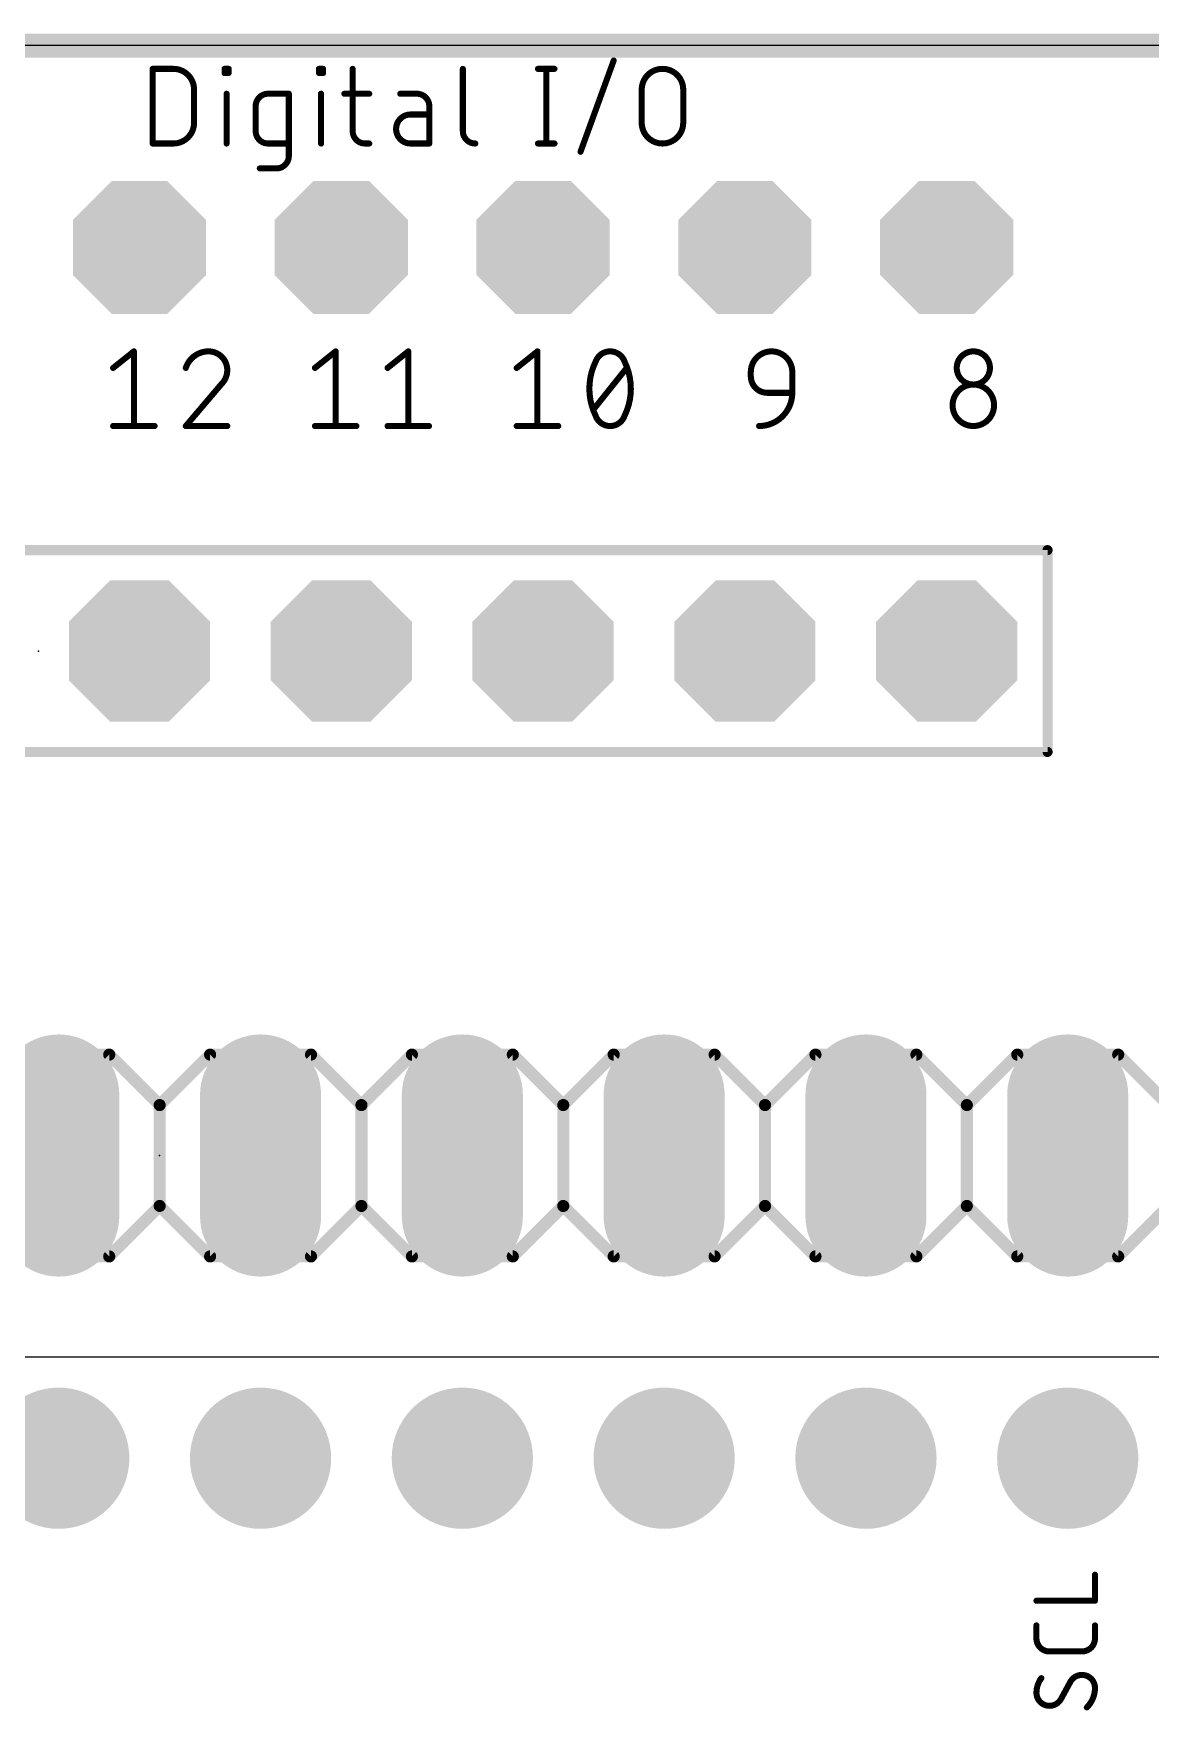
# Model space of a CAD drawing. Extents: x -0.2 to 68.7, y -0.2 to 53.5.
# Drawn here: x 30.16 to 44.22, y 32.38 to 53.49 of the extents above; entities that cross this region are included whole.
import ezdxf

# ---------------------------------------------------------------- set-up
doc = ezdxf.new("R2010")
doc.units = 0
for name, color, linetype in [('17', 82, 'CONTINUOUS'), ('20', 30, 'CONTINUOUS'), ('21', 253, 'CONTINUOUS'), ('23', 7, 'CONTINUOUS'), ('51', 253, 'CONTINUOUS')]:
    doc.layers.add(name, color=color, linetype=linetype)

# ---------------------------------------------------------------- blocks, each defined once
blk = doc.blocks.new('RECT')
blk.add_solid([(-0.5, -0.5), (0.5, -0.5), (-0.5, 0.5), (0.5, 0.5)])
blk = doc.blocks.new('LONGP100')
at = {"const_width": 1}
blk.add_lwpolyline([(-0.5, 0), (0.5, 0)], dxfattribs=at)
at = {"const_width": 0.5}
for points in [[(-0.5, 0.25, 1), (-0.5, -0.25)], [(0.5, -0.25, 1), (0.5, 0.25)]]:
    blk.add_lwpolyline(points, format="xyb", dxfattribs=at)
blk = doc.blocks.new('OCTAGONP')
at = {"const_width": 0.5}
blk.add_lwpolyline([(-0.25, -0.1036), (-0.25, 0.1036), (-0.1036, 0.25), (0.1036, 0.25), (0.25, 0.1036), (0.25, -0.1036), (0.1036, -0.25), (-0.1036, -0.25), (-0.25, -0.1036), (-0.25, 0.1036)], dxfattribs=at)
blk = doc.blocks.new('ROUNDP')
at = {"const_width": 0.5}
blk.add_lwpolyline([(0, -0.25, 1), (0, 0.25, 1), (0, -0.25)], format="xyb", dxfattribs=at)

msp = doc.modelspace()

# ---------------------------------------------------------------- linework, layer by layer
at = {"layer": '20', "const_width": 0.3048}
msp.add_lwpolyline([(0.635, 53.34), (64.507, 53.34)], dxfattribs=at)
at = {"layer": '21'}
msp.add_line((49.53, 36.83), (3.81, 36.83), dxfattribs=at)
for points, const_width in [([(31.6611, 53.067, 1), (31.6611, 53.0289)], 0.0381), ([(31.6802, 53.0479, 1), (31.6421, 53.0479)], 0.0381), ([(31.9222, 53.067, 1), (31.9222, 53.0289)], 0.0381), ([(32.1832, 52.7868, 0.4142), (31.9222, 53.0479)], 0.0762), ([(31.9222, 53.0289, 1), (31.9222, 53.067)], 0.0381), ([(32.5666, 53.067, 1), (32.5666, 53.0289)], 0.0381), ([(32.5666, 53.0147, 1), (32.5666, 52.9766)], 0.0381), ([(32.5857, 53.0479, 1), (32.5476, 53.0479)], 0.0381), ([(32.5476, 52.9957, 1), (32.5857, 52.9957)], 0.0381), ([(32.6379, 53.0479, 1), (32.5998, 53.0479)], 0.0381), ([(32.5998, 52.9957, 1), (32.6379, 52.9957)], 0.0381), ([(32.6188, 53.0289, 1), (32.6188, 53.067)], 0.0381), ([(32.6188, 52.9766, 1), (32.6188, 53.0147)], 0.0381), ([(33.7553, 53.067, 1), (33.7553, 53.0289)], 0.0381), ([(33.7744, 53.0479, 1), (33.7363, 53.0479)], 0.0381), ([(33.7553, 53.0147, 1), (33.7553, 52.9766)], 0.0381), ([(33.7363, 52.9957, 1), (33.7744, 52.9957)], 0.0381), ([(33.8266, 53.0479, 1), (33.7885, 53.0479)], 0.0381), ([(33.7885, 52.9957, 1), (33.8266, 52.9957)], 0.0381), ([(33.8075, 53.0289, 1), (33.8075, 53.067)], 0.0381), ([(33.8075, 52.9766, 1), (33.8075, 53.0147)], 0.0381), ([(34.1983, 53.0479, 1), (34.1602, 53.0479)], 0.0381), ([(35.5854, 53.0479, 1), (35.5473, 53.0479)], 0.0381), ([(36.5116, 53.067, 1), (36.5116, 53.0289)], 0.0381), ([(36.6351, 53.0479, 1), (36.597, 53.0479)], 0.0381), ([(36.7205, 53.0289, 1), (36.7205, 53.067)], 0.0381), ([(37.4829, 53.1458, 1), (37.4471, 53.1588)], 0.0381), ([(38.3401, 52.7868, 1), (37.818, 52.7868)], 0.0762), ([(32.2023, 52.7868, 1), (32.1642, 52.7868)], 0.0381), ([(32.1642, 52.7868, 1), (32.2023, 52.7868)], 0.0381), ([(32.6118, 52.7346, 1), (32.5737, 52.7346)], 0.0381), ([(33.1151, 52.7346, 0.4142), (32.9584, 52.578)], 0.0762), ([(33.1151, 52.7537, 1), (33.1151, 52.7156)], 0.0381), ([(33.1151, 52.7156, 1), (33.1151, 52.7537)], 0.0381), ([(33.3952, 52.7346, 1), (33.3571, 52.7346)], 0.0381), ([(33.3761, 52.7156, 1), (33.3761, 52.7537)], 0.0381), ([(33.8005, 52.7346, 1), (33.7624, 52.7346)], 0.0381), ([(34.0748, 52.7537, 1), (34.0748, 52.7156)], 0.0381), ([(34.3881, 52.7156, 1), (34.3881, 52.7537)], 0.0381), ([(34.7785, 52.7537, 1), (34.7785, 52.7156)], 0.0381), ([(34.9873, 52.7537, 1), (34.9873, 52.7156)], 0.0381), ([(35.1439, 52.578, 0.4142), (34.9873, 52.7346)], 0.0762), ([(34.9873, 52.7156, 1), (34.9873, 52.7537)], 0.0381), ([(37.8371, 52.7868, 1), (37.799, 52.7868)], 0.0381), ([(37.799, 52.7868, 1), (37.8371, 52.7868)], 0.0381), ([(38.3592, 52.7868, 1), (38.3211, 52.7868)], 0.0381), ([(38.3211, 52.7868, 1), (38.3592, 52.7868)], 0.0381), ([(32.9775, 52.578, 1), (32.9394, 52.578)], 0.0381), ([(32.9394, 52.578, 1), (32.9775, 52.578)], 0.0381), ([(35.163, 52.578, 1), (35.1249, 52.578)], 0.0381), ([(35.1249, 52.578, 1), (35.163, 52.578)], 0.0381), ([(31.9222, 52.1081, 0.4142), (32.1832, 52.3692)], 0.0762), ([(32.2023, 52.3692, 1), (32.1642, 52.3692)], 0.0381), ([(32.1642, 52.3692, 1), (32.2023, 52.3692)], 0.0381), ([(34.909, 52.4736, 1), (34.909, 52.1081)], 0.0762), ([(34.909, 52.4926, 1), (34.909, 52.4545)], 0.0381), ([(34.909, 52.4545, 1), (34.909, 52.4926)], 0.0381), ([(35.1439, 52.4545, 1), (35.1439, 52.4926)], 0.0381), ([(37.818, 52.3692, 1), (38.3401, 52.3692)], 0.0762), ([(37.8371, 52.3692, 1), (37.799, 52.3692)], 0.0381), ([(37.799, 52.3692, 1), (37.8371, 52.3692)], 0.0381), ([(38.3592, 52.3692, 1), (38.3211, 52.3692)], 0.0381), ([(38.3211, 52.3692, 1), (38.3592, 52.3692)], 0.0381), ([(31.6611, 52.1272, 1), (31.6611, 52.0891)], 0.0381), ([(31.9222, 52.1271, 1), (31.9222, 52.0891)], 0.0381), ([(31.9222, 52.0891, 1), (31.9222, 52.1272)], 0.0381), ([(32.9584, 52.2647, 0.4142), (33.1151, 52.1081)], 0.0762), ([(32.9775, 52.2647, 1), (32.9394, 52.2647)], 0.0381), ([(32.9394, 52.2647, 1), (32.9775, 52.2647)], 0.0381), ([(33.1151, 52.1272, 1), (33.1151, 52.0891)], 0.0381), ([(33.1151, 52.0891, 1), (33.1151, 52.1272)], 0.0381), ([(33.3761, 52.0891, 1), (33.3761, 52.1272)], 0.0381), ([(34.1793, 52.2647, 0.4142), (34.3359, 52.1081)], 0.0762), ([(34.1983, 52.2647, 1), (34.1602, 52.2647)], 0.0381), ([(34.1602, 52.2647, 1), (34.1983, 52.2647)], 0.0381), ([(34.3359, 52.1272, 1), (34.3359, 52.0891)], 0.0381), ([(34.3359, 52.0891, 1), (34.3359, 52.1272)], 0.0381), ([(34.3881, 52.0891, 1), (34.3881, 52.1272)], 0.0381), ([(34.909, 52.1272, 1), (34.909, 52.0891)], 0.0381), ([(34.909, 52.0891, 1), (34.909, 52.1272)], 0.0381), ([(35.1439, 52.0891, 1), (35.1439, 52.1272)], 0.0381), ([(35.5663, 52.2647, 0.4142), (35.7229, 52.1081)], 0.0762), ([(35.5854, 52.2647, 1), (35.5473, 52.2647)], 0.0381), ([(35.5473, 52.2647, 1), (35.5854, 52.2647)], 0.0381), ([(35.7229, 52.0891, 1), (35.7229, 52.1272)], 0.0381), ([(36.5116, 52.1272, 1), (36.5116, 52.0891)], 0.0381), ([(36.7205, 52.0891, 1), (36.7205, 52.1272)], 0.0381), ([(31.6421, 52.1081, 1), (31.6802, 52.1081)], 0.0381), ([(32.5737, 52.1081, 1), (32.6118, 52.1081)], 0.0381), ([(33.2195, 51.7948, 0.4142), (33.3761, 51.9515)], 0.0762), ([(33.3952, 51.9515, 1), (33.3571, 51.9515)], 0.0381), ([(33.3571, 51.9515, 1), (33.3952, 51.9515)], 0.0381), ([(33.7624, 52.1081, 1), (33.8005, 52.1081)], 0.0381), ([(35.1249, 52.1081, 1), (35.163, 52.1081)], 0.0381), ([(36.597, 52.1081, 1), (36.6351, 52.1081)], 0.0381), ([(37.0294, 52.0102, 1), (37.0652, 51.9972)], 0.0381), ([(33.0106, 51.8139, 1), (33.0106, 51.7758)], 0.0381), ([(33.2195, 51.8139, 1), (33.2195, 51.7758)], 0.0381), ([(33.2195, 51.7758, 1), (33.2195, 51.8139)], 0.0381), ([(31.4445, 49.4919, 1), (31.4064, 49.4919)], 0.0381), ([(31.4373, 49.477, 1), (31.4135, 49.5068)], 0.0381), ([(32.3659, 49.4919, 0.3252), (32.0788, 49.2831)], 0.0762), ([(32.3659, 49.511, 1), (32.3659, 49.4729)], 0.0381), ([(32.6009, 49.257, 0.4142), (32.3659, 49.4919)], 0.0762), ([(32.366, 49.4729, 1), (32.3659, 49.5109)], 0.0381), ([(33.9845, 49.4919, 1), (33.9464, 49.4919)], 0.0381), ([(33.9773, 49.477, 1), (33.9535, 49.5068)], 0.0381), ([(34.8989, 49.4919, 1), (34.8608, 49.4919)], 0.0381), ([(34.8917, 49.477, 1), (34.8679, 49.5068)], 0.0381), ([(36.5245, 49.4919, 1), (36.4864, 49.4919)], 0.0381), ([(36.5173, 49.477, 1), (36.4935, 49.5068)], 0.0381), ([(37.2371, 49.3614, 0.1139), (37.1588, 49.022)], 0.0762), ([(37.4198, 49.4919, 0.3205), (37.2371, 49.3614)], 0.0762), ([(37.2542, 49.353, 1), (37.22, 49.3697)], 0.0381), ([(37.6026, 49.3614, 0.3205), (37.4198, 49.4919)], 0.0762), ([(37.4198, 49.5109, 1), (37.4198, 49.4729)], 0.0381), ([(37.4198, 49.4729, 1), (37.4198, 49.5109)], 0.0381), ([(37.6809, 49.022, 0.1139), (37.6026, 49.3614)], 0.0762), ([(37.6197, 49.3697, 1), (37.5855, 49.353)], 0.0381), ([(39.7129, 49.2308, 1), (39.1908, 49.2308)], 0.0762), ([(42.2007, 49.2831, 1), (41.783, 49.2831)], 0.0762), ([(31.1525, 49.2979, 1), (31.1763, 49.2682)], 0.0381), ([(32.0607, 49.2889, 1), (32.0969, 49.2772)], 0.0381), ([(32.5226, 49.0742, 0.2052), (32.6009, 49.257)], 0.0762), ([(32.6199, 49.2569, 1), (32.5819, 49.257)], 0.0381), ([(32.5819, 49.257, 1), (32.62, 49.257)], 0.0381), ([(33.6925, 49.2979, 1), (33.7163, 49.2682)], 0.0381), ([(34.6069, 49.2979, 1), (34.6307, 49.2682)], 0.0381), ([(36.2325, 49.2979, 1), (36.2563, 49.2682)], 0.0381), ([(37.2191, 49.3676, 1), (37.2551, 49.3552)], 0.0381), ([(37.5846, 49.3552, 1), (37.6206, 49.3676)], 0.0381), ([(37.6436, 49.2712, 1), (37.6138, 49.295)], 0.0381), ([(39.2098, 49.2308, 1), (39.1717, 49.2308)], 0.0381), ([(39.1717, 49.2308, 1), (39.2098, 49.2308)], 0.0381), ([(39.1908, 49.1786, 0.4142), (39.3996, 48.9698)], 0.0762), ([(39.2098, 49.1786, 1), (39.1717, 49.1786)], 0.0381), ([(39.1717, 49.1786, 1), (39.2098, 49.1786)], 0.0381), ([(39.732, 49.2308, 1), (39.6939, 49.2308)], 0.0381), ([(39.6938, 49.2308, 1), (39.7319, 49.2308)], 0.0381), ([(41.802, 49.2831, 1), (41.7639, 49.2831)], 0.0381), ([(41.783, 49.2831, 1), (42.2007, 49.2831)], 0.0762), ([(41.764, 49.2831, 1), (41.8021, 49.2831)], 0.0381), ([(42.2197, 49.2831, 1), (42.1816, 49.2831)], 0.0381), ([(42.1816, 49.2831, 1), (42.2197, 49.2831)], 0.0381), ([(32.5094, 49.088, 1), (32.5357, 49.0604)], 0.0381), ([(32.5371, 49.0619, 1), (32.5081, 49.0865)], 0.0381), ([(37.1778, 49.022, 1), (37.1397, 49.022)], 0.0381), ([(37.1397, 49.022, 1), (37.1778, 49.022)], 0.0381), ([(37.1588, 49.022, 0.1139), (37.2371, 48.6826)], 0.0762), ([(37.6026, 48.6826, 0.1139), (37.6809, 49.022)], 0.0762), ([(37.7, 49.022, 1), (37.6619, 49.022)], 0.0381), ([(37.6619, 49.022, 1), (37.6999, 49.022)], 0.0381), ([(39.2952, 48.5521, 0.4142), (39.7129, 48.9698)], 0.0762), ([(39.3996, 48.9888, 1), (39.3996, 48.9507)], 0.0381), ([(39.3996, 48.9507, 1), (39.3996, 48.9888)], 0.0381), ([(39.732, 48.9698, 1), (39.6939, 48.9698)], 0.0381), ([(39.6939, 48.9698, 1), (39.732, 48.9698)], 0.0381), ([(39.7129, 48.9507, 1), (39.7129, 48.9888)], 0.0381), ([(42.2529, 48.8132, 1), (41.7308, 48.8132)], 0.0762), ([(37.1961, 48.7728, 1), (37.2259, 48.749)], 0.0381), ([(41.7308, 48.8132, 1), (42.2529, 48.8132)], 0.0762), ([(41.7498, 48.8132, 1), (41.7117, 48.8132)], 0.0381), ([(41.7117, 48.8132, 1), (41.7498, 48.8132)], 0.0381), ([(42.272, 48.8132, 1), (42.2339, 48.8132)], 0.0381), ([(42.2338, 48.8132, 1), (42.2719, 48.8132)], 0.0381), ([(31.1644, 48.5712, 1), (31.1644, 48.5331)], 0.0381), ([(31.4064, 48.5521, 1), (31.4445, 48.5521)], 0.0381), ([(31.6865, 48.5331, 1), (31.6865, 48.5712)], 0.0381), ([(32.0788, 48.5712, 1), (32.0788, 48.5331)], 0.0381), ([(32.0643, 48.5644, 1), (32.0933, 48.5398)], 0.0381), ([(32.6009, 48.5331, 1), (32.6009, 48.5712)], 0.0381), ([(33.7044, 48.5712, 1), (33.7044, 48.5331)], 0.0381), ([(33.9464, 48.5521, 1), (33.9845, 48.5521)], 0.0381), ([(34.2265, 48.5331, 1), (34.2265, 48.5712)], 0.0381), ([(34.6188, 48.5712, 1), (34.6188, 48.5331)], 0.0381), ([(34.8608, 48.5521, 1), (34.8989, 48.5521)], 0.0381), ([(35.1409, 48.5331, 1), (35.1409, 48.5712)], 0.0381), ([(36.2444, 48.5712, 1), (36.2444, 48.5331)], 0.0381), ([(36.4864, 48.5521, 1), (36.5245, 48.5521)], 0.0381), ([(36.7665, 48.5331, 1), (36.7665, 48.5712)], 0.0381), ([(37.2371, 48.6826, 0.3205), (37.4198, 48.5521)], 0.0762), ([(37.2551, 48.6888, 1), (37.2191, 48.6764)], 0.0381), ([(37.22, 48.6743, 1), (37.2542, 48.691)], 0.0381), ([(37.4198, 48.5521, 0.3205), (37.6026, 48.6826)], 0.0762), ([(37.4198, 48.5711, 1), (37.4198, 48.5331)], 0.0381), ([(37.4198, 48.5331, 1), (37.4198, 48.5711)], 0.0381), ([(37.5855, 48.691, 1), (37.6197, 48.6743)], 0.0381), ([(37.6206, 48.6764, 1), (37.5846, 48.6888)], 0.0381), ([(39.2952, 48.5712, 1), (39.2952, 48.5331)], 0.0381), ([(42.9578, 46.99, 1), (42.8942, 46.99)], 0.0635), ([(42.926, 46.9582, 1), (42.926, 47.0218)], 0.0635), ([(42.8942, 44.45, 1), (42.9578, 44.45)], 0.0635), ([(42.926, 44.4183, 1), (42.926, 44.4818)], 0.0635), ([(31.1419, 40.6669, 1), (31.0881, 40.6131)], 0.0762), ([(31.115, 40.6019, 1), (31.115, 40.6781)], 0.0762), ([(32.385, 40.6781, 1), (32.385, 40.6019)], 0.0762), ([(32.4119, 40.6131, 1), (32.3581, 40.6669)], 0.0762), ([(33.6819, 40.6669, 1), (33.6281, 40.6131)], 0.0762), ([(33.655, 40.6019, 1), (33.655, 40.6781)], 0.0762), ([(34.925, 40.6781, 1), (34.925, 40.6019)], 0.0762), ([(34.9519, 40.6131, 1), (34.8981, 40.6669)], 0.0762), ([(36.2219, 40.6669, 1), (36.1681, 40.6131)], 0.0762), ([(36.195, 40.6019, 1), (36.195, 40.6781)], 0.0762), ([(37.465, 40.6781, 1), (37.465, 40.6019)], 0.0762), ([(37.4919, 40.6131, 1), (37.4381, 40.6669)], 0.0762), ([(38.7619, 40.6669, 1), (38.7081, 40.6131)], 0.0762), ([(38.735, 40.6019, 1), (38.735, 40.6781)], 0.0762), ([(40.005, 40.6781, 1), (40.005, 40.6019)], 0.0762), ([(40.0319, 40.6131, 1), (39.9781, 40.6669)], 0.0762), ([(41.3019, 40.6669, 1), (41.2481, 40.6131)], 0.0762), ([(41.275, 40.6019, 1), (41.275, 40.6781)], 0.0762), ([(42.545, 40.6781, 1), (42.545, 40.6019)], 0.0762), ([(42.5719, 40.6131, 1), (42.5181, 40.6669)], 0.0762), ([(43.8419, 40.6669, 1), (43.7881, 40.6131)], 0.0762), ([(43.815, 40.6019, 1), (43.815, 40.6781)], 0.0762), ([(31.7881, 40.005, 1), (31.7119, 40.005)], 0.0762), ([(31.7231, 40.0319, 1), (31.7769, 39.9781)], 0.0762), ([(31.7231, 39.9781, 1), (31.7769, 40.0319)], 0.0762), ([(34.3281, 40.005, 1), (34.2519, 40.005)], 0.0762), ([(34.2631, 40.0319, 1), (34.3169, 39.9781)], 0.0762), ([(34.2631, 39.9781, 1), (34.3169, 40.0319)], 0.0762), ([(36.8681, 40.005, 1), (36.7919, 40.005)], 0.0762), ([(36.8031, 40.0319, 1), (36.8569, 39.9781)], 0.0762), ([(36.8031, 39.9781, 1), (36.8569, 40.0319)], 0.0762), ([(39.4081, 40.005, 1), (39.3319, 40.005)], 0.0762), ([(39.3431, 40.0319, 1), (39.3969, 39.9781)], 0.0762), ([(39.3431, 39.9781, 1), (39.3969, 40.0319)], 0.0762), ([(41.9481, 40.005, 1), (41.8719, 40.005)], 0.0762), ([(41.8831, 40.0319, 1), (41.9369, 39.9781)], 0.0762), ([(41.8831, 39.9781, 1), (41.9369, 40.0319)], 0.0762), ([(31.7119, 38.735, 1), (31.7881, 38.735)], 0.0762), ([(31.7769, 38.7619, 1), (31.7231, 38.7081)], 0.0762), ([(31.7769, 38.7081, 1), (31.7231, 38.7619)], 0.0762), ([(34.2519, 38.735, 1), (34.3281, 38.735)], 0.0762), ([(34.3169, 38.7619, 1), (34.2631, 38.7081)], 0.0762), ([(34.3169, 38.7081, 1), (34.2631, 38.7619)], 0.0762), ([(36.7919, 38.735, 1), (36.8681, 38.735)], 0.0762), ([(36.8569, 38.7619, 1), (36.8031, 38.7081)], 0.0762), ([(36.8569, 38.7081, 1), (36.8031, 38.7619)], 0.0762), ([(39.3319, 38.735, 1), (39.4081, 38.735)], 0.0762), ([(39.3969, 38.7619, 1), (39.3431, 38.7081)], 0.0762), ([(39.3969, 38.7081, 1), (39.3431, 38.7619)], 0.0762), ([(41.8719, 38.735, 1), (41.9481, 38.735)], 0.0762), ([(41.9369, 38.7619, 1), (41.8831, 38.7081)], 0.0762), ([(41.9369, 38.7081, 1), (41.8831, 38.7619)], 0.0762), ([(31.0881, 38.1269, 1), (31.1419, 38.0731)], 0.0762), ([(31.115, 38.0619, 1), (31.115, 38.1381)], 0.0762), ([(32.385, 38.1381, 1), (32.385, 38.0619)], 0.0762), ([(32.3581, 38.0731, 1), (32.4119, 38.1269)], 0.0762), ([(33.6281, 38.1269, 1), (33.6819, 38.0731)], 0.0762), ([(33.655, 38.0619, 1), (33.655, 38.1381)], 0.0762), ([(34.925, 38.1381, 1), (34.925, 38.0619)], 0.0762), ([(34.8981, 38.0731, 1), (34.9519, 38.1269)], 0.0762), ([(36.1681, 38.1269, 1), (36.2219, 38.0731)], 0.0762), ([(36.195, 38.0619, 1), (36.195, 38.1381)], 0.0762), ([(37.465, 38.1381, 1), (37.465, 38.0619)], 0.0762), ([(37.4381, 38.0731, 1), (37.4919, 38.1269)], 0.0762), ([(38.7081, 38.1269, 1), (38.7619, 38.0731)], 0.0762), ([(38.735, 38.0619, 1), (38.735, 38.1381)], 0.0762), ([(40.005, 38.1381, 1), (40.005, 38.0619)], 0.0762), ([(39.9781, 38.0731, 1), (40.0319, 38.1269)], 0.0762), ([(41.2481, 38.1269, 1), (41.3019, 38.0731)], 0.0762), ([(41.275, 38.0619, 1), (41.275, 38.1381)], 0.0762), ([(42.545, 38.1381, 1), (42.545, 38.0619)], 0.0762), ([(42.5181, 38.0731, 1), (42.5719, 38.1269)], 0.0762), ([(43.7881, 38.1269, 1), (43.8419, 38.0731)], 0.0762), ([(43.815, 38.0619, 1), (43.815, 38.1381)], 0.0762), ([(43.5419, 34.0932, 1), (43.5038, 34.0932)], 0.0381), ([(42.7863, 33.7848, 1), (42.7863, 33.7467)], 0.0381), ([(43.5038, 33.7658, 1), (43.5419, 33.7658)], 0.0381), ([(43.5229, 33.7467, 1), (43.5229, 33.7848)], 0.0381), ([(42.8054, 33.4553, 1), (42.7673, 33.4553)], 0.0381), ([(43.5419, 33.4553, 1), (43.5038, 33.4553)], 0.0381), ([(42.7863, 33.2916, 0.4142), (42.95, 33.1279)], 0.0762), ([(42.8053, 33.2916, 1), (42.7672, 33.2916)], 0.0381), ([(42.7673, 33.2916, 1), (42.8054, 33.2916)], 0.0381), ([(42.95, 33.147, 1), (42.95, 33.1089)], 0.0381), ([(42.95, 33.1089, 1), (42.95, 33.147)], 0.0381), ([(43.3592, 33.1279, 0.4142), (43.5229, 33.2916)], 0.0762), ([(43.3592, 33.147, 1), (43.3592, 33.1089)], 0.0381), ([(43.3592, 33.1089, 1), (43.3592, 33.147)], 0.0381), ([(43.5419, 33.2916, 1), (43.5038, 33.2916)], 0.0381), ([(43.5038, 33.2916, 1), (43.5419, 33.2916)], 0.0381), ([(42.8477, 32.7914, 0.1623), (42.7863, 32.6073)], 0.0762), ([(42.8629, 32.78, 1), (42.8324, 32.8028)], 0.0381), ([(43.3592, 32.8323, 0.2656), (43.216, 32.7505)], 0.0762), ([(43.1996, 32.7601, 1), (43.2324, 32.7408)], 0.0381), ([(43.2327, 32.7414, 1), (43.1993, 32.7596)], 0.0381), ([(43.5229, 32.6686, 0.4142), (43.3592, 32.8323)], 0.0762), ([(43.3592, 32.8514, 1), (43.3592, 32.8133)], 0.0381), ([(43.3592, 32.8133, 1), (43.3592, 32.8514)], 0.0381), ([(42.7863, 32.6073, 0.4142), (42.95, 32.4436)], 0.0762), ([(42.8054, 32.6073, 1), (42.7673, 32.6073)], 0.0381), ([(42.7673, 32.6073, 1), (42.8054, 32.6072)], 0.0381), ([(42.95, 32.4436, 0.2656), (43.0932, 32.5254)], 0.0762), ([(43.0765, 32.5345, 1), (43.1099, 32.5163)], 0.0381), ([(43.1096, 32.5157, 1), (43.0768, 32.5351)], 0.0381), ([(43.4206, 32.4231, 0.2), (43.5229, 32.6686)], 0.0762), ([(43.5419, 32.6686, 1), (43.5038, 32.6686)], 0.0381), ([(43.5039, 32.6686, 1), (43.542, 32.6686)], 0.0381), ([(42.95, 32.4626, 1), (42.95, 32.4245)], 0.0381), ([(42.95, 32.4245, 1), (42.95, 32.4626)], 0.0381), ([(43.4072, 32.4366, 1), (43.434, 32.4096)], 0.0381)]:
    msp.add_lwpolyline(points, format="xyb", dxfattribs=dict(at, const_width=const_width))
for points, const_width in [([(31.6611, 52.1081), (31.6611, 53.0479)], 0.0762), ([(31.6611, 53.0479), (31.9222, 53.0479)], 0.0762), ([(32.5666, 52.9957), (32.5666, 53.0479)], 0.0762), ([(32.5666, 53.0479), (32.6188, 53.0479)], 0.0762), ([(32.6188, 52.9957), (32.5666, 52.9957)], 0.0762), ([(32.6188, 53.0479), (32.6188, 52.9957)], 0.0762), ([(33.7553, 52.9957), (33.7553, 53.0479)], 0.0762), ([(33.7553, 53.0479), (33.8075, 53.0479)], 0.0762), ([(33.8075, 52.9957), (33.7553, 52.9957)], 0.0762), ([(33.8075, 53.0479), (33.8075, 52.9957)], 0.0762), ([(34.1793, 53.0479), (34.1793, 52.2647)], 0.0762), ([(35.5663, 53.0479), (35.5663, 52.2647)], 0.0762), ([(36.5116, 53.0479), (36.7205, 53.0479)], 0.0762), ([(36.616, 53.0479), (36.616, 52.1081)], 0.0762), ([(37.0473, 52.0037), (37.465, 53.1523)], 0.0762), ([(32.1832, 52.7868), (32.1832, 52.3692)], 0.0762), ([(32.5927, 52.1081), (32.5927, 52.7346)], 0.0762), ([(33.1151, 52.7346), (33.3761, 52.7346)], 0.0762), ([(33.3761, 52.7346), (33.3761, 51.9515)], 0.0762), ([(33.7814, 52.1081), (33.7814, 52.7346)], 0.0762), ([(34.0748, 52.7346), (34.3881, 52.7346)], 0.0762), ([(34.9873, 52.7346), (34.7785, 52.7346)], 0.0762), ([(37.818, 52.3692), (37.818, 52.7868)], 0.0762), ([(38.3401, 52.7868), (38.3401, 52.3692)], 0.0762), ([(32.9584, 52.2647), (32.9584, 52.578)], 0.0762), ([(35.1439, 52.1081), (35.1439, 52.578)], 0.0762), ([(35.1439, 52.4736), (34.909, 52.4736)], 0.0762), ([(31.9222, 52.1081), (31.6611, 52.1081)], 0.0762), ([(33.3761, 52.1081), (33.1151, 52.1081)], 0.0762), ([(34.3359, 52.1081), (34.3881, 52.1081)], 0.0762), ([(34.909, 52.1081), (35.1439, 52.1081)], 0.0762), ([(36.5116, 52.1081), (36.7205, 52.1081)], 0.0762), ([(33.2195, 51.7948), (33.0106, 51.7948)], 0.0762), ([(31.1644, 49.2831), (31.4254, 49.4919)], 0.0762), ([(31.4254, 49.4919), (31.4254, 48.5521)], 0.0762), ([(33.7044, 49.2831), (33.9654, 49.4919)], 0.0762), ([(33.9654, 49.4919), (33.9654, 48.5521)], 0.0762), ([(34.6188, 49.2831), (34.8798, 49.4919)], 0.0762), ([(34.8798, 49.4919), (34.8798, 48.5521)], 0.0762), ([(36.2444, 49.2831), (36.5054, 49.4919)], 0.0762), ([(36.5054, 49.4919), (36.5054, 48.5521)], 0.0762), ([(37.211, 48.7609), (37.6287, 49.2831)], 0.0762), ([(39.1908, 49.1786), (39.1908, 49.2308)], 0.0762), ([(39.7129, 49.2308), (39.7129, 48.9698)], 0.0762), ([(32.5226, 49.0742), (32.0788, 48.5521)], 0.0762), ([(39.7129, 48.9698), (39.3996, 48.9698)], 0.0762), ([(31.1644, 48.5521), (31.6865, 48.5521)], 0.0762), ([(32.0788, 48.5521), (32.6009, 48.5521)], 0.0762), ([(33.7044, 48.5521), (34.2265, 48.5521)], 0.0762), ([(34.6188, 48.5521), (35.1409, 48.5521)], 0.0762), ([(36.2444, 48.5521), (36.7665, 48.5521)], 0.0762), ([(17.526, 46.99), (42.926, 46.99)], 0.127), ([(42.926, 46.99), (42.926, 44.45)], 0.127), ([(42.926, 44.45), (17.526, 44.45)], 0.127), ([(29.845, 40.64), (31.115, 40.64)], 0.1524), ([(31.115, 40.64), (31.75, 40.005)], 0.1524), ([(32.385, 40.64), (31.75, 40.005)], 0.1524), ([(32.385, 40.64), (33.655, 40.64)], 0.1524), ([(33.655, 40.64), (34.29, 40.005)], 0.1524), ([(34.29, 40.005), (34.925, 40.64)], 0.1524), ([(34.925, 40.64), (36.195, 40.64)], 0.1524), ([(36.195, 40.64), (36.83, 40.005)], 0.1524), ([(36.83, 40.005), (37.465, 40.64)], 0.1524), ([(37.465, 40.64), (38.735, 40.64)], 0.1524), ([(38.735, 40.64), (39.37, 40.005)], 0.1524), ([(40.005, 40.64), (39.37, 40.005)], 0.1524), ([(40.005, 40.64), (41.275, 40.64)], 0.1524), ([(41.275, 40.64), (41.91, 40.005)], 0.1524), ([(41.91, 40.005), (42.545, 40.64)], 0.1524), ([(42.545, 40.64), (43.815, 40.64)], 0.1524), ([(43.815, 40.64), (44.45, 40.005)], 0.1524), ([(31.75, 40.005), (31.75, 38.735)], 0.1524), ([(34.29, 40.005), (34.29, 38.735)], 0.1524), ([(36.83, 40.005), (36.83, 38.735)], 0.1524), ([(39.37, 40.005), (39.37, 38.735)], 0.1524), ([(41.91, 40.005), (41.91, 38.735)], 0.1524), ([(31.75, 38.735), (31.115, 38.1)], 0.1524), ([(31.75, 38.735), (32.385, 38.1)], 0.1524), ([(34.29, 38.735), (33.655, 38.1)], 0.1524), ([(34.925, 38.1), (34.29, 38.735)], 0.1524), ([(36.83, 38.735), (36.195, 38.1)], 0.1524), ([(37.465, 38.1), (36.83, 38.735)], 0.1524), ([(39.37, 38.735), (38.735, 38.1)], 0.1524), ([(39.37, 38.735), (40.005, 38.1)], 0.1524), ([(41.91, 38.735), (41.275, 38.1)], 0.1524), ([(42.545, 38.1), (41.91, 38.735)], 0.1524), ([(44.45, 38.735), (43.815, 38.1)], 0.1524), ([(31.115, 38.1), (29.845, 38.1)], 0.1524), ([(33.655, 38.1), (32.385, 38.1)], 0.1524), ([(36.195, 38.1), (34.925, 38.1)], 0.1524), ([(38.735, 38.1), (37.465, 38.1)], 0.1524), ([(41.275, 38.1), (40.005, 38.1)], 0.1524), ([(43.815, 38.1), (42.545, 38.1)], 0.1524), ([(43.5229, 33.7658), (43.5229, 34.0932)], 0.0762), ([(42.7863, 33.7658), (43.5229, 33.7658)], 0.0762), ([(42.7863, 33.2916), (42.7863, 33.4553)], 0.0762), ([(43.5229, 33.4553), (43.5229, 33.2916)], 0.0762), ([(43.3592, 33.1279), (42.95, 33.1279)], 0.0762), ([(43.216, 32.7505), (43.0932, 32.5254)], 0.0762)]:
    msp.add_lwpolyline(points, dxfattribs=dict(at, const_width=const_width))
at = {"layer": '23'}
for p in [(30.226, 45.72), (31.75, 39.37)]:
    msp.add_point(p, dxfattribs=at)
at = {"layer": '51'}
msp.add_line((64.516, 53.34), (0, 53.34), dxfattribs=at)

# ---------------------------------------------------------------- block references
at = {"layer": '17'}
for name, p, xscale, yscale in [('OCTAGONP', (31.496, 50.8), 1.6764, 1.6764), ('OCTAGONP', (31.496, 50.8), 1.6764, 1.6764), ('OCTAGONP', (34.036, 50.8), 1.6764, 1.6764), ('OCTAGONP', (34.036, 50.8), 1.6764, 1.6764), ('OCTAGONP', (36.576, 50.8), 1.6764, 1.6764), ('OCTAGONP', (36.576, 50.8), 1.6764, 1.6764), ('OCTAGONP', (39.116, 50.8), 1.6764, 1.6764), ('OCTAGONP', (39.116, 50.8), 1.6764, 1.6764), ('OCTAGONP', (41.656, 50.8), 1.6764, 1.6764), ('OCTAGONP', (41.656, 50.8), 1.6764, 1.6764), ('ROUNDP', (30.48, 35.56), 1.778, 1.778), ('ROUNDP', (30.48, 35.56), 1.778, 1.778), ('ROUNDP', (33.02, 35.56), 1.778, 1.778), ('ROUNDP', (33.02, 35.56), 1.778, 1.778), ('ROUNDP', (35.56, 35.56), 1.778, 1.778), ('ROUNDP', (35.56, 35.56), 1.778, 1.778), ('ROUNDP', (38.1, 35.56), 1.778, 1.778), ('ROUNDP', (38.1, 35.56), 1.778, 1.778), ('ROUNDP', (40.64, 35.56), 1.778, 1.778), ('ROUNDP', (40.64, 35.56), 1.778, 1.778), ('ROUNDP', (43.18, 35.56), 1.778, 1.778), ('ROUNDP', (43.18, 35.56), 1.778, 1.778)]:
    msp.add_blockref(name, p, dxfattribs=dict(at, xscale=xscale, yscale=yscale))
at = {"layer": '17', "rotation": 90}
for name, p, xscale, yscale in [('OCTAGONP', (31.496, 45.72), 1.778, 1.778), ('OCTAGONP', (31.496, 45.72), 1.778, 1.778), ('OCTAGONP', (34.036, 45.72), 1.778, 1.778), ('OCTAGONP', (34.036, 45.72), 1.778, 1.778), ('OCTAGONP', (36.576, 45.72), 1.778, 1.778), ('OCTAGONP', (36.576, 45.72), 1.778, 1.778), ('OCTAGONP', (39.116, 45.72), 1.778, 1.778), ('OCTAGONP', (39.116, 45.72), 1.778, 1.778), ('OCTAGONP', (41.656, 45.72), 1.778, 1.778), ('OCTAGONP', (41.656, 45.72), 1.778, 1.778), ('LONGP100', (30.48, 39.37), 1.524, 1.524), ('LONGP100', (30.48, 39.37), 1.524, 1.524), ('LONGP100', (33.02, 39.37), 1.524, 1.524), ('LONGP100', (33.02, 39.37), 1.524, 1.524), ('LONGP100', (35.56, 39.37), 1.524, 1.524), ('LONGP100', (35.56, 39.37), 1.524, 1.524), ('LONGP100', (38.1, 39.37), 1.524, 1.524), ('LONGP100', (38.1, 39.37), 1.524, 1.524), ('LONGP100', (40.64, 39.37), 1.524, 1.524), ('LONGP100', (40.64, 39.37), 1.524, 1.524), ('LONGP100', (43.18, 39.37), 1.524, 1.524), ('LONGP100', (43.18, 39.37), 1.524, 1.524)]:
    msp.add_blockref(name, p, dxfattribs=dict(at, xscale=xscale, yscale=yscale))
at = {"layer": '51', "xscale": 0.508, "yscale": 0.508}
for p in [(31.496, 45.72), (34.036, 45.72), (36.576, 45.72), (39.116, 45.72), (41.656, 45.72), (30.48, 39.37), (33.02, 39.37), (35.56, 39.37), (38.1, 39.37), (40.64, 39.37), (43.18, 39.37)]:
    msp.add_blockref('RECT', p, dxfattribs=at)

doc.saveas('drawing.dxf')
